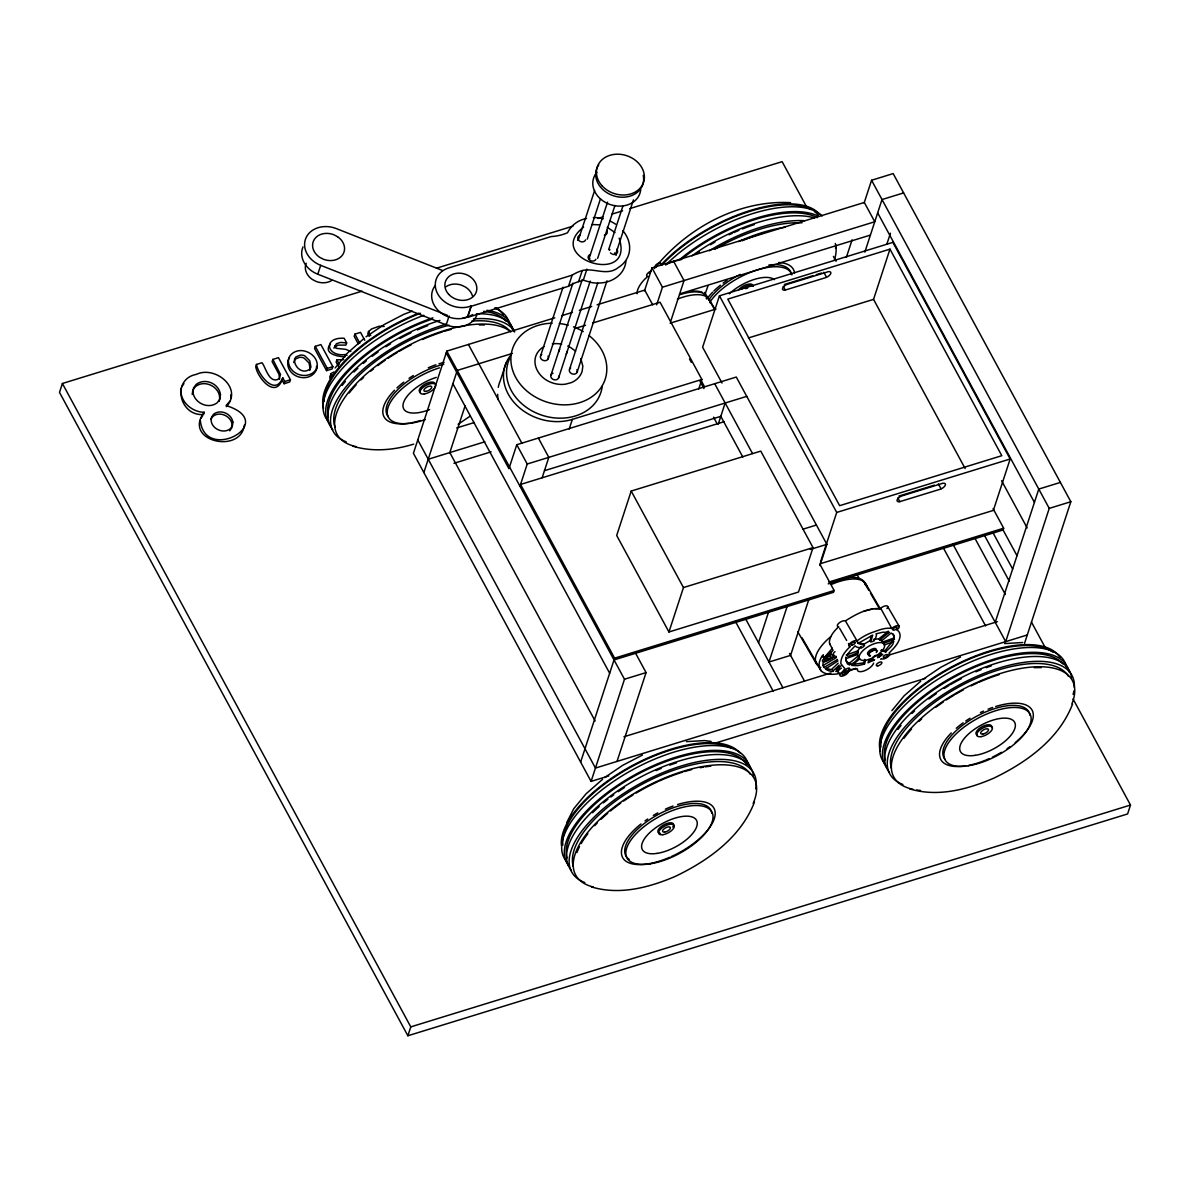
<?xml version="1.0" encoding="UTF-8"?>
<svg xmlns="http://www.w3.org/2000/svg" width="1190" height="1190" viewBox="0 0 1190 1190"><rect width="100%" height="100%" fill="white"/><g stroke="black" fill="none" stroke-linecap="round" stroke-linejoin="round"><path stroke-width="1.5" d="M316.481 368.692L316.495 366.327M829.757 644.534L829.817 643.76M838.682 626.728C834.16 631.027 829.326 636.427 829.37 643.016L833.045 650.365L828.657 654.708A4.879 2.068 -30.2 0 0 824.819 657.52L823.897 658.011L823.108 655.333M279.62 379.06L278.951 374.225L272.123 361.626L272.852 359.41L278.475 357.669L290.434 379.759L289.705 381.99L284.083 383.715L282.104 380.056L282.818 377.825L284.812 381.499L284.083 383.715M181.192 388.059C178.991 401.06 191.843 412.201 204.219 412.29L203.505 414.507C179.155 416.455 171.167 379.104 196.365 374.374C215.271 365.3 243.355 388.371 226.323 406.683M244.337 425.083C240.93 454.625 182.323 441.088 204.219 412.29M219.183 401.298C222.679 388.49 205.468 378.346 195.413 386.676L192.81 390.141L192.215 394.5M293.707 362.563L295.254 359.097L299.508 357.357A7.036 5.757 18.1 0 1 304.149 358.116L309.043 362.98L310.203 369.227A6.932 5.667 18.1 0 1 309.653 370.447M707.931 285.987L704.897 294.629L702.874 293.142A41.04 17.389 -30.2 0 0 680.189 294.599M329.868 375.995L329.957 378.286M282.104 380.056C274.592 398.962 257.293 377.022 255.731 366.684L256.46 364.452L262.053 362.727C265.935 367.903 269.431 384.519 279.159 378.718L280.543 374.523L272.852 359.41M282.729 377.855C275.039 396.88 258.26 374.642 256.46 364.452M848.961 663.574L850.002 663.886L846.12 661.328L845.703 657.178L846.849 662.607C848.5 669.167 861.486 657.311 858.288 655.869L848.931 663.589L849.66 664.868M893.616 638.138L882.415 642.124L883.159 643.403L894.359 639.417L893.199 633.987M893.036 640.309C895.178 644.668 888.142 648.907 885.687 652.001L880.779 650.469M894.359 639.417L893.943 635.267L891.132 633.006L881.775 640.726L879.693 640.086L878.949 638.807L888.246 631.131L888.99 632.411L879.693 640.086M859.775 658.888L851.802 665.463L857.841 665.656L864.49 664.094L863.761 662.8L864.728 659.364M876.301 633.794C877.253 636.65 872.939 644.638 870.039 640.666L871.496 635.519M864.505 664.08L865.472 660.643M870.783 641.946L872.716 635.088L858.02 643.418L857.276 642.139L863.866 644.192C865.874 648.535 856.934 648.505 855.104 645.873C847.979 653.31 840.081 661.075 858.258 652.284L857.514 651.004L846.283 655.006M869.042 659.349L868.075 662.785L874.605 659.721M361.998 291.163L62.401 383.492L59.5 392.388L407.873 1035.761L1127.599 813.945L1130.5 805.05L1073.023 698.917M476.714 315.484A24.38 19.947 18.1 0 1 446.19 324.885L317.789 274.221L320.69 265.34A24.38 19.947 18.1 0 1 305.919 238.045A24.38 19.947 18.1 0 1 336.443 228.629L442.591 270.517M315.305 346.32L314.577 348.536L326.536 370.64L332.144 368.915L332.858 366.684L320.898 344.594L315.305 346.32L327.265 368.409L326.536 370.64M346.647 342.884L340.489 342.437L336.428 343.732L333.899 348.075L337.841 345.1L345.918 345.1L346.647 342.884L344.133 338.243C321.984 337.082 326.819 357.491 345.978 354.442L346.974 355.542M343.732 359.618L336.889 359.856L336.16 362.087L338.525 366.461M364.78 340.281L360.511 332.382L354.903 334.107L354.189 336.339L358.264 343.88M384.191 326.462L379.104 326.268L371.667 328.901L368.513 331.534L367.799 333.75L369.257 336.443M446.19 324.885L449.091 316.005M554.808 317.819L446.8 351.11L413.421 453.271L591.088 781.399L608.789 775.939M435.034 285.838A24.38 19.947 18.1 0 0 438.455 310.694A24.38 19.947 18.1 0 0 467.358 317.15L471.225 305.934L467.744 317.328L568.508 286.269A46.529 38.065 18.1 0 1 578.608 281.658L583.279 280.215L591.713 282.595A32.502 26.596 18.1 0 0 625.94 261.056M423.863 472.564L457.257 370.417L512.355 353.43M465.186 405.567L449.82 452.587L595.134 720.976M506.122 362.905L500.306 380.666A48.76 39.895 18.1 0 0 498.253 387.315M540.617 355.81L563.034 287.207M594.658 190.459L578.385 239.755A4.061 3.317 18.1 0 0 577.552 240.187M819.955 565.488L826.871 544.336L736.283 377.051L516.772 444.718L508.933 468.696L446.22 352.88M568.508 286.269L572.137 275.173A46.529 38.065 18.1 0 1 582.237 270.546C593.899 267.542 607.391 276.601 618.577 267.334A32.502 26.596 18.1 0 0 622.935 230.741M548.173 358.785L572.896 283.146M587.265 239.175L600.489 198.715M578.608 281.658L582.237 270.546M551 374.984L582.237 279.576M588.946 258.885L607.54 202.166M583.279 280.215L586.908 269.118M519.971 486.219L527.23 464.011L516.772 444.718M558.556 377.974L590.225 281.108M597.648 258.349L614.947 205.468M569.549 369.272L597.722 283.071M608.655 249.647L623.024 205.677M542.134 477.785L548.813 457.362L538.371 438.054M577.105 372.247L607.004 280.781M615.632 254.392L633.452 199.861M569.162 429.084L572.331 419.386L701.877 379.461L660.078 302.26L592.635 323.04M644.504 290.806L651.986 267.899L864.312 202.464L874.754 221.757L662.443 287.207L656.687 304.818M407.873 1035.761L410.773 1026.881L62.401 383.492M670.788 321.077L684.027 280.543L673.585 261.25M631.206 491.054L616.688 535.47L668.944 631.979L798.505 592.04L813.023 547.623L760.767 451.114L631.206 491.054L683.462 587.562L668.944 631.979M819.925 563.837L993.367 510.391L1010.161 458.998L892.872 242.373L719.429 295.834L702.621 347.227L722.033 383.061M698.709 389.145L701.877 379.461M580.631 762.091L614.605 658.159L520.551 484.449L724.16 421.691M591.088 781.399L624.482 679.237L446.8 351.11M718.239 424.161L725.156 403.008M617.03 761.422L646.066 672.588L635.624 653.28M846.358 257.397L852.085 239.859M864.118 203.044L871.571 180.255L893.155 173.591L1070.836 501.719L1024.56 643.299M864.832 252.146L882.013 199.548L903.612 192.899M886.996 243.742L890.432 233.225M758.536 642.734L768.904 611.005M965.135 468.518L873.549 299.374L889.971 249.141L727.789 299.121L839.634 505.676L1001.802 455.696L889.971 249.141M787.408 605.636L768.978 662.027L790.577 655.378L809.007 598.972M820.475 562.126L836.719 512.444L719.429 295.834M820.193 564.759L834.116 590.508L833.536 592.278L614.025 659.929M993.07 508.651L1003.661 528.196L1003.081 529.966L828.24 583.859M995.227 622.325L1038.781 489.075L1060.379 482.426M871.571 180.255L1049.238 508.383L1005.684 641.633L952.952 544.246M754.445 802.105C740.939 837.284 708.318 860.504 675.533 876.286C649.309 887.517 619.648 895.49 591.475 886.907M1072.562 704.063C1059.055 739.228 1026.435 762.463 993.65 778.23C967.44 789.461 937.765 797.434 909.606 788.851M566.663 822.707L573.773 808.679L586.001 793.879L602.542 779.316M857.469 651.109L860.905 646.631L861.649 647.895M858.258 652.284L857.633 654.47L846.432 658.457M892.931 640.815L884.958 650.722L881.686 649.71M316.57 368.662C309.817 380.696 289.616 375.668 288.486 362.028A13.06 10.68 18.1 0 1 290.241 355.527C300.192 343.196 323.13 356.078 315.841 370.878C309.088 382.912 288.887 377.899 287.757 364.244A13.06 10.68 18.1 0 1 289.512 357.744M823.331 654.961L822.87 655.735A4.879 2.068 -30.2 0 0 823.837 657.549M200.932 418.3L202.642 415.771M229.73 430.825L231.738 427.909C234.445 417.943 220.611 410 212.891 416.426L210.853 419.311M181.743 386.81L183.929 383.641M823.897 658.011L832.405 648.223M335.134 367.963L347.376 353.162L363.902 338.585M654.366 268.568C686.556 228.242 738.261 199.801 790.547 202.642M891.89 710.623L904.117 695.823L920.658 681.26M229.923 401.194L226.085 405.552C280.23 422.554 204.546 464.174 200.292 420.219M826.277 668.259A36.578 15.5 -30.2 0 0 831.453 669.524L838.162 663.217M837.968 660.926L825.503 668.973A36.578 15.5 -30.2 0 0 832.569 671.443L839.262 665.121M841.27 665.507L835.797 671.472L838.162 671.309A4.879 2.068 -30.2 0 1 841.375 668.17M330.433 344.103C322.401 353.534 338.347 356.97 345.249 356.658M848.44 643.522L850.017 646.572A4.849 2.053 -30.2 0 1 850.523 642.898A4.849 2.053 -30.2 0 1 856.874 640.755L857.053 640.919A24.261 10.279 -30.2 0 1 871.244 632.827L879.499 629.897A24.291 10.293 -30.2 0 1 891.801 628.528L892.217 628.097A4.849 2.053 -30.2 0 1 898.614 625.791A4.849 2.053 -30.2 0 1 896.725 629.956L898.257 630.953A33.32 14.116 -30.2 0 1 893.169 648.862L889.004 653.131A4.849 2.053 -30.2 0 1 887.472 657.178A4.849 2.053 -30.2 0 1 881.433 658.65L880.615 659.23M850.21 646.572C845.45 651.019 840.586 656.731 840.839 663.633L844.959 668.825A4.849 2.053 -30.2 0 0 844.26 672.588A4.849 2.053 -30.2 0 0 850.746 669.583M826.039 660.019L825.577 660.405A2.439 1.026 -30.2 0 1 823.42 661.343L822.974 661.343A2.439 1.026 -30.2 0 1 823.554 659.275L824.075 658.933A2.439 1.026 -30.2 0 1 824.64 658.65M838.504 626.728A4.849 2.053 -30.2 0 1 838.995 623.054A4.849 2.053 -30.2 0 1 845.346 620.912C855.521 614.531 867.897 607.391 880.704 608.745L875.022 608.7M863.732 644.281L870.039 640.666M366.029 336.815L384.072 324.602L403.797 314.339L412.156 311.155M458.12 424.28L470.169 416.128M604.654 777.546L622.712 765.319L642.436 755.055M922.771 679.49L940.829 667.263L960.553 656.999M878.384 655.705L881.344 653.771M879.127 656.984L882.772 654.455L879.47 653.429M823.019 665.522L836.391 657.564M824.135 667.426L837.492 659.468M471.225 305.934L470.987 306.053A24.38 19.947 18.1 0 1 438.337 294.971A24.38 19.947 18.1 0 1 447.559 268.3L551.238 236.557A46.529 38.065 18.1 0 0 566.291 233.255L567.541 232.719C571.14 225.297 578.429 219.853 586.566 218.529M583.606 227.141C542.908 258.409 635.296 287.281 619.142 238.149M330.627 375.029L331.832 374.419M869.146 660.837L872.3 659.245M706.012 298.08L706.786 297.723M590.448 254.452L589.556 254.839A4.061 3.317 18.1 0 0 588.514 258.751L589.065 259.539A4.061 3.317 18.1 0 0 593.825 260.922L594.702 260.536A4.061 3.317 18.1 0 0 595.893 259.212M823.822 272.302L826.559 277.329A5.519 2.41 -28.4 0 0 830.769 273.462A5.519 2.41 -28.4 0 0 828.418 271.632L786.783 284.47A5.519 2.41 -28.4 0 0 782.559 288.322A5.519 2.41 -28.4 0 0 784.909 290.167L826.128 277.508M938.389 483.884L941.126 488.912A5.519 2.41 -28.4 0 0 945.336 485.059A5.519 2.41 -28.4 0 0 942.986 483.214L901.351 496.052A5.519 2.41 -28.4 0 0 897.126 499.919A5.519 2.41 -28.4 0 0 899.476 501.749L940.695 489.09M673.57 261.443L669.375 263.109A24.291 10.293 -30.2 0 0 665.865 264.492M876.301 633.764L882.95 632.202L888.99 632.411M863.747 662.83L852.159 664.496M829.653 658.754L836.332 656.389M884.14 645.01L893.809 641.574M436.447 268.211L572.94 226.145M597.767 218.499L603.077 216.848M611.943 214.126L622.578 210.838M629.674 208.652L782.127 161.662L806.002 205.751M471.374 306.217L572.137 275.173M284.812 381.499L290.434 379.759M327.265 368.409L332.858 366.684M561.68 315.707L572.435 312.39M579.352 310.263L591.713 306.44M597.127 304.774L644.727 290.107L652.685 304.789M679.683 293.87L870.411 235.084M574.889 328.514L585.539 325.227M784.359 284.499L812.755 275.753M816.295 274.652L821.621 273.016M670.104 323.189L716.008 309.028M456.707 427.939L474.408 422.495M748.391 337.96L873.549 299.374M428.221 459.251L484.851 441.788M453.955 463.297L491.128 451.843M527.23 464.011L746.74 396.359M544.455 470.69L720.798 416.336L742.843 457.049M836.719 512.444L1010.161 458.998M898.926 496.081L934.418 485.148M803.131 529.134L816.414 525.028M683.462 587.562L813.023 547.623M810.256 549.453L826.871 544.336M1049.238 508.383L1070.836 501.719M828.82 582.074L1003.661 528.196M614.605 658.159L834.116 590.508M624.482 679.237L646.066 672.588M623.932 736.774L830.992 672.945M887.636 655.497L997.354 621.671M1027.282 634.969L595.446 768.071L417.779 439.943M714.967 743.215L925.582 678.3M410.773 1026.881L1130.5 805.05M604.356 235.218L605.308 234.951A4.061 3.317 18.1 0 0 607.049 231.291L606.617 230.444M863.955 611.184L872.82 608.938M674.894 261.116L677.527 260.476M413.674 444.153C393.95 450.132 372.842 452.185 352.85 446.19M580.006 235.278L579.842 235.322A4.061 3.317 18.1 0 0 577.849 238.863L578.221 239.726A4.061 3.317 18.1 0 0 582.654 241.868L583.636 241.644A4.061 3.317 18.1 0 0 585.569 239.845M333.944 372.009L330.582 373.764L331.534 377.126M836.391 669.479L838.013 671.859A4.879 2.068 -30.2 0 0 839.173 673.005M1004.539 643.582L1022.745 642.526M686.422 741.623L704.629 740.582L711.07 741.415M591.966 224.508L599.403 224.836M879.053 638.807L873.609 639.402L874.338 640.666M834.696 655.422L833.922 655.333A4.849 2.053 -30.2 0 1 834.978 651.644M850.761 669.568L857.484 668.854A9.193 3.897 -30.2 0 0 864.163 670.907A9.193 3.897 -30.2 0 0 873.639 663.098M858.035 643.418L864.609 645.456M320.69 265.34L447.38 315.335M607.257 227.35L615.007 232.511M350.797 351.496L345.874 349.384L336.071 348.268L334.628 345.844M575.588 351.184L570.575 347.51A24.38 19.947 18.1 0 0 567.734 346.097M881.716 640.681L881.031 639.447L882.415 642.213M858.347 655.913L856.934 653.994M616.718 249.26L617.268 250.064A4.061 3.317 18.1 0 1 616.108 253.946L615.23 254.318A4.061 3.317 18.1 0 1 612.166 254.065M709.567 299.925L715.13 309.489M887.681 606.528L899.209 626.371M704.673 292.398L714.654 309.564M704.465 293.885L704.897 294.629M866.008 584.231L879.901 608.149M891.801 628.528L880.704 608.269A4.849 2.053 -30.2 0 1 886.386 605.814A4.849 2.053 -30.2 0 1 886.937 608.596M863.271 580.809L868.715 590.181M870.515 593.289L879.589 608.893M884.958 650.722L885.687 652.001M845.525 621.076L857.053 640.919M839.575 628.261L846.655 640.458M832.331 669.568L833.431 671.472M823.376 665.969L824.477 667.873M801.986 637.736L821.264 670.922M797.731 631.697L816.251 663.589M877.67 212.876L1034.437 502.403M1001.608 480.73L1027.149 527.899M1002.917 529.684L1017.004 555.7M993.278 533.239L1012.66 569.028M833.416 256.386L836.064 261.279M984.606 535.619L1009.358 581.345M1031.477 622.162L1045.623 648.297M975.428 539.219L1005.371 594.524M943.313 547.817L985.588 625.895M783.273 286.314L785.311 290.092M897.84 497.896L899.878 501.674M651.986 267.899L662.443 287.207M714.699 383.701L752.496 453.509M689.531 359.068L691.286 362.325M701.014 380.279L704.539 386.795M700.003 381.261L703.959 388.58M713.539 417.169L717.02 423.61M789.535 653.459L804.514 681.111M745.922 619.455L782.916 687.761M735.405 621.388L773.277 691.331M468.399 344.46L522.008 443.454M452.899 383.73L609.667 673.257M368.513 331.534L370.7 335.565M354.903 334.107L359.811 343.181M336.889 359.856L339.254 364.244M580.839 358.562L582.847 366.163L582.118 371.354A24.38 19.947 18.1 0 1 571.14 382.689L565.384 384.191A24.38 19.947 18.1 0 1 547.147 380.547C538.996 375.891 532.897 366.252 535.604 356.703A24.38 19.947 18.1 0 1 543.994 346.617M230.741 394.916L230.905 398.457M643.24 175.391A24.38 19.947 18.1 0 1 615.855 196.439A24.38 19.947 18.1 0 1 598.734 164.815M317.789 274.221A24.38 19.947 18.1 0 1 303.004 246.925M472.653 314.577A24.38 19.947 18.1 0 1 468.801 316.481M467.417 316.957A24.38 19.947 18.1 0 1 462.999 317.879M331.802 280.453A16.258 13.298 18.1 0 1 316.109 281.435L312.375 279.486A16.258 13.298 18.1 0 1 306.187 263.258M445.923 286.775A16.258 13.298 18.1 0 1 461.452 285.139L465.275 286.939A16.258 13.298 18.1 0 1 472.504 296.027M640.696 189.597A24.38 19.947 18.1 0 1 608.893 204.055A24.38 19.947 18.1 0 1 596.934 172.312M593.304 217.562A32.502 26.596 18.1 0 1 603.315 218.737M609.726 220.953A32.502 26.596 18.1 0 1 615.632 224.226M611.244 253.559A4.061 3.317 18.1 0 1 610.5 252.875M609.637 250.302A4.061 3.317 18.1 0 1 609.875 249.469M614.516 253.009A4.061 3.317 18.1 0 1 615.275 253.693L615.81 254.511A4.061 3.317 18.1 0 1 616.108 255.389M588.99 258.885A4.061 3.317 18.1 0 1 589.987 258.721M498.149 399.647A48.76 39.895 18.1 0 1 497.658 394.292M572.331 419.386A48.76 39.895 18.1 0 1 515.82 404.362A48.76 39.895 18.1 0 1 510.599 355.364M552.338 343.865A24.38 19.947 18.1 0 1 561.665 344.178M566.901 351.511A4.061 3.317 18.1 0 1 566.128 353.936M558.988 351.645A4.061 3.317 18.1 0 1 559.761 349.22M576.927 369.659A4.061 3.317 18.1 0 1 575.38 373.868A4.061 3.317 18.1 0 1 570.084 372.411A4.061 3.317 18.1 0 1 570.709 367.933M547.995 356.182A4.061 3.317 18.1 0 1 546.448 360.406A4.061 3.317 18.1 0 1 541.153 358.949A4.061 3.317 18.1 0 1 541.777 354.471M558.705 376.233A4.061 3.317 18.1 0 1 555.864 379.833A4.061 3.317 18.1 0 1 551.044 377.304A4.061 3.317 18.1 0 1 553.038 373.258M589.139 335.639A48.76 39.895 18.1 0 1 587.444 399.468A48.76 39.895 18.1 0 1 514.467 374.939A48.76 39.895 18.1 0 1 552.175 323.204M559.33 323.531A48.76 39.895 18.1 0 1 568.255 325.212M573.446 326.878A48.76 39.895 18.1 0 1 583.264 331.579M602.259 386.096A48.76 39.895 18.1 0 1 543.666 415.756A48.76 39.895 18.1 0 1 509.588 358.592M420.412 420.531A51.899 22.595 -28.4 0 1 410.401 422.971M408.825 423.238A51.899 22.595 -28.4 0 1 394.515 390.261M396.924 387.91A51.899 22.595 -28.4 0 1 403.737 382.139M409.048 378.286A51.899 22.595 -28.4 0 1 413.287 375.564M428.251 367.77A51.899 22.595 -28.4 0 1 435.927 364.795M438.946 363.813A51.899 22.595 -28.4 0 1 444.034 362.4M356.36 446.681A101.477 44.179 -28.4 0 1 378.346 364.289A101.477 44.179 -28.4 0 1 510.808 331.876M332.813 429.783A103.545 45.071 -28.4 0 1 439.973 320.422M476.402 313.803A103.545 45.071 -28.4 0 1 514.139 331.668M346.171 441.847A103.545 45.071 -28.4 0 1 347.51 385.039A103.545 45.071 -28.4 0 1 446.235 324.171M473.456 318.95A103.545 45.071 -28.4 0 1 514.735 331.832M335.149 427.21A99.975 43.524 -28.4 0 1 448.987 325.197M471.746 321.122A99.975 43.524 -28.4 0 1 509.692 330.894M349.235 392.968A99.975 43.524 -28.4 0 1 356.063 384.95M361.031 379.878A99.975 43.524 -28.4 0 1 363.59 377.423M370.477 371.369A99.975 43.524 -28.4 0 1 373.392 368.989M377.751 365.583A99.975 43.524 -28.4 0 1 385.084 360.302M388.133 358.235A99.975 43.524 -28.4 0 1 397.534 352.314M399.007 351.452A99.975 43.524 -28.4 0 1 411.294 344.758M422.346 339.537A99.975 43.524 -28.4 0 1 442.546 331.876M444.197 331.356A99.975 43.524 -28.4 0 1 451.233 329.347M479.377 324.959A99.975 43.524 -28.4 0 1 484.449 324.959M328.425 417.318A101.462 44.164 -28.4 0 1 432.312 319.054M483.72 311.319A101.462 44.164 -28.4 0 1 506.107 321.166M342.199 385.441A101.462 44.164 -28.4 0 1 345.397 381.38M353.936 372.039A101.462 44.164 -28.4 0 1 357.803 368.32M363.352 363.396A101.462 44.164 -28.4 0 1 366.252 360.957M372.173 356.301A101.462 44.164 -28.4 0 1 378.078 352.002M385.857 346.781A101.462 44.164 -28.4 0 1 390.632 343.806M399.899 338.481A101.462 44.164 -28.4 0 1 410.966 332.828M417.422 329.868A101.462 44.164 -28.4 0 1 427.716 325.658M388.356 416.768A48.255 21.003 -28.4 0 1 398.933 388.476A48.255 21.003 -28.4 0 1 443.796 364.304M327.949 420.814A103.545 45.071 -28.4 0 1 423.804 315.305M494.534 308.032A103.545 45.071 -28.4 0 1 509.692 324.364M330.567 425.648A103.545 45.071 -28.4 0 1 432.922 317.834M486.963 310.307A103.545 45.071 -28.4 0 1 512.31 329.199M324.037 401.328A99.975 43.524 -28.4 0 1 420.516 313.282M323.546 408.349A101.477 44.179 -28.4 0 1 418.88 313.178M495.933 307.645A101.477 44.179 -28.4 0 1 503.206 314.859M429.635 409.553A30.806 13.402 -28.4 0 1 403.172 403.946A30.806 13.402 -28.4 0 1 436.299 377.409M420.516 392.432A8.732 3.793 -28.4 0 1 423.61 385.039A8.732 3.793 -28.4 0 1 434.558 382.927M425.38 419.564A48.255 21.003 -28.4 0 1 387.776 408.393A48.255 21.003 -28.4 0 1 439.422 367.874M677.586 804.529A51.899 22.595 -28.4 0 1 715.086 815.15A51.899 22.595 -28.4 0 1 671.249 856.621M669.732 857.291A51.899 22.595 -28.4 0 1 623.917 859.388A51.899 22.595 -28.4 0 1 640.934 823.971M644.965 820.922A51.899 22.595 -28.4 0 1 647.687 819.018M653.355 815.418A51.899 22.595 -28.4 0 1 657.787 812.904M665.374 809.155A51.899 22.595 -28.4 0 1 673.034 806.047M593.289 887.011A101.477 44.179 -28.4 0 1 646.929 786.278A101.477 44.179 -28.4 0 1 753.151 803.443M571.438 870.515A103.545 45.071 -28.4 0 1 642.109 776.267A103.545 45.071 -28.4 0 1 753.463 775.791M584.811 882.578A103.545 45.071 -28.4 0 1 640.25 783.496A103.545 45.071 -28.4 0 1 755.799 788.911M573.253 866.365A99.975 43.524 -28.4 0 1 645.337 782.529A99.975 43.524 -28.4 0 1 750.236 774.274M576.927 852.576A99.975 43.524 -28.4 0 1 579.515 846.64M581.166 843.576A99.975 43.524 -28.4 0 1 587.86 833.684M594.688 825.682A99.975 43.524 -28.4 0 1 597.216 823.034M600.935 819.375A99.975 43.524 -28.4 0 1 607.688 813.291M610.559 810.896A99.975 43.524 -28.4 0 1 620.734 803.116M623.724 801.019A99.975 43.524 -28.4 0 1 633.006 794.95M636.159 793.046A99.975 43.524 -28.4 0 1 657.743 781.711M659.305 780.997A99.975 43.524 -28.4 0 1 682.822 772.072M684.592 771.536A99.975 43.524 -28.4 0 1 691.628 769.618M700.196 767.714A99.975 43.524 -28.4 0 1 703.513 767.134M705.135 766.881A99.975 43.524 -28.4 0 1 710.787 766.152M567.065 858.035A101.462 44.164 -28.4 0 1 640.22 772.965A101.462 44.164 -28.4 0 1 746.68 764.575M592.575 812.755A101.462 44.164 -28.4 0 1 599.165 806.567M603.419 802.893A101.462 44.164 -28.4 0 1 607.867 799.293M610.812 797.017A101.462 44.164 -28.4 0 1 613.728 794.861M618.25 791.662A101.462 44.164 -28.4 0 1 624.482 787.512M656.047 770.584A101.462 44.164 -28.4 0 1 661.179 768.413M669.777 765.111A101.462 44.164 -28.4 0 1 676.56 762.805M629.168 859.388A48.255 21.003 -28.4 0 1 657.148 815.061A48.255 21.003 -28.4 0 1 711.813 813.35M566.589 861.53A103.545 45.071 -28.4 0 1 635.534 768.19A103.545 45.071 -28.4 0 1 748.332 765.081M569.207 866.365A103.545 45.071 -28.4 0 1 636.457 773.931A103.545 45.071 -28.4 0 1 750.533 768.234M562.855 845.123A99.975 43.524 -28.4 0 1 627.413 769.067A99.975 43.524 -28.4 0 1 731.746 748.287M561.502 845.733A101.477 44.179 -28.4 0 1 635.356 763.965A101.477 44.179 -28.4 0 1 739.897 752.898M660.51 833.416A8.732 3.793 -28.4 0 1 659.379 828.24A8.732 3.793 -28.4 0 1 669.821 822.811A8.732 3.793 -28.4 0 1 672.781 827.035M995.703 706.488A51.899 22.595 -28.4 0 1 1032.072 710.147A51.899 22.595 -28.4 0 1 1015.204 742.62M1009.775 746.814A51.899 22.595 -28.4 0 1 1007.052 748.718M1001.385 752.318A51.899 22.595 -28.4 0 1 992.415 757.152M989.366 758.58A51.899 22.595 -28.4 0 1 968.764 765.348M965.581 765.914A51.899 22.595 -28.4 0 1 951.256 732.936M956.284 728.235A51.899 22.595 -28.4 0 1 963.082 722.865M965.804 720.962A51.899 22.595 -28.4 0 1 970.043 718.225M980.441 712.527A51.899 22.595 -28.4 0 1 983.49 711.114M988.087 709.166A51.899 22.595 -28.4 0 1 992.683 707.47M913.117 789.357A101.477 44.179 -28.4 0 1 962.561 689.546A101.477 44.179 -28.4 0 1 1071.893 703.9M920.495 790.428A101.477 44.179 -28.4 0 1 916.702 789.996M889.555 772.459A103.545 45.071 -28.4 0 1 960.226 678.226A103.545 45.071 -28.4 0 1 1071.58 677.75M902.927 784.522A103.545 45.071 -28.4 0 1 955.391 687.106A103.545 45.071 -28.4 0 1 1074.332 687.418M1073.916 690.855A103.545 45.071 -28.4 0 1 1073.097 694.439M891.37 768.323A99.975 43.524 -28.4 0 1 963.454 684.488A99.975 43.524 -28.4 0 1 1068.352 676.218M903.998 738.276A99.975 43.524 -28.4 0 1 911.585 728.964M919.052 721.319A99.975 43.524 -28.4 0 1 921.67 718.879M935.935 707.187A99.975 43.524 -28.4 0 1 943.358 701.936M946.437 699.884A99.975 43.524 -28.4 0 1 954.276 694.99M955.763 694.112A99.975 43.524 -28.4 0 1 963.379 689.858M971.174 685.871A99.975 43.524 -28.4 0 1 977.421 682.956M979.087 682.212A99.975 43.524 -28.4 0 1 999.303 674.537M1034.363 667.694A99.975 43.524 -28.4 0 1 1041.205 667.635M885.182 759.994A101.462 44.164 -28.4 0 1 955.005 676.679A101.462 44.164 -28.4 0 1 1062.863 663.841M897.974 729.44A101.462 44.164 -28.4 0 1 901.038 725.409M911.957 713.479A101.462 44.164 -28.4 0 1 914.56 710.995M928.929 698.976A101.462 44.164 -28.4 0 1 936.366 693.606M944.191 688.445A101.462 44.164 -28.4 0 1 948.995 685.514M950.498 684.622A101.462 44.164 -28.4 0 1 961.371 678.642M975.874 671.8A101.462 44.164 -28.4 0 1 981.021 669.673M986.183 667.679A101.462 44.164 -28.4 0 1 991.315 665.865M945.113 759.428A48.255 21.003 -28.4 0 1 978.046 715.517A48.255 21.003 -28.4 0 1 1029.93 715.294M884.706 763.489A103.545 45.071 -28.4 0 1 953.651 670.134A103.545 45.071 -28.4 0 1 1066.448 667.04M887.323 768.323A103.545 45.071 -28.4 0 1 956.269 674.968A103.545 45.071 -28.4 0 1 1069.066 671.874M880.972 747.067A99.975 43.524 -28.4 0 1 948.802 669.182A99.975 43.524 -28.4 0 1 1052.972 652.165M880.303 751.024A101.477 44.179 -28.4 0 1 953.473 665.924A101.477 44.179 -28.4 0 1 1059.948 657.535M977.273 735.108A8.732 3.793 -28.4 0 1 982.315 726.554A8.732 3.793 -28.4 0 1 991.568 727.67M691.94 291.238A41.04 17.389 -30.2 0 1 702.442 292.398M637.096 293.752A33.32 14.116 -30.2 0 1 645.159 278.772L647.866 276.363A4.849 2.053 -30.2 0 1 647.048 274.161A4.849 2.053 -30.2 0 1 651.153 270.993M677.408 299.121A41.442 17.567 -30.2 0 1 710.475 303.346M656.151 266.947A3.198 1.354 -30.2 0 1 655.928 264.894A3.198 1.354 -30.2 0 1 659.944 262.975A3.198 1.354 -30.2 0 1 660.167 265.013M649.383 273.298A2.439 1.026 -30.2 0 1 650.335 272.555M830.456 582.758A41.04 17.389 -30.2 0 1 833.655 581.479M836.763 580.363A41.04 17.389 -30.2 0 1 865.353 584.855M855.684 668.274A41.04 17.389 -30.2 0 1 849.318 670.833M840.214 673.406A41.04 17.389 -30.2 0 1 822.424 655.467M869.563 654.485A4.864 2.068 -30.2 0 1 868.031 652.15A4.864 2.068 -30.2 0 1 873.519 648.595A4.864 2.068 -30.2 0 1 876.019 650.305M831.438 584.424A41.442 17.567 -30.2 0 1 866.766 586.447M820.788 667.501A41.442 17.567 -30.2 0 1 830.918 636.531M871.348 658.531A14.34 6.084 -30.2 0 1 860.058 654.188A14.34 6.084 -30.2 0 1 880.481 642.57A14.34 6.084 -30.2 0 1 877.803 654.857M870.366 655.869A4.864 2.068 -30.2 0 1 869.027 653.28A4.864 2.068 -30.2 0 1 875.007 649.874A4.864 2.068 -30.2 0 1 876.346 652.462M870.515 655.63A4.463 1.889 -30.2 0 1 869.191 653.444A4.463 1.889 -30.2 0 1 874.248 650.216A4.463 1.889 -30.2 0 1 876.465 651.837M874.248 660.257A4.463 1.889 -30.2 0 1 871.824 658.486A4.463 1.889 -30.2 0 1 877.342 654.961A4.463 1.889 -30.2 0 1 878.8 657.341M874.219 659.602A3.198 1.354 -30.2 0 1 873.043 657.981A3.198 1.354 -30.2 0 1 877.164 655.69A3.198 1.354 -30.2 0 1 877.61 657.728M830.189 651.54A4.879 2.068 -30.2 0 1 831.17 653.355M848.425 670.758A4.879 2.068 -30.2 0 1 844.796 675.206A4.879 2.068 -30.2 0 1 839.857 675.251A4.879 2.068 -30.2 0 1 844.35 670.788M846.12 671.77A2.439 1.026 -30.2 0 1 844.677 674.09A2.439 1.026 -30.2 0 1 842.029 674.105A2.439 1.026 -30.2 0 1 844.841 671.785M827.734 659.706A4.463 1.889 -30.2 0 1 823.064 662.488A36.578 15.5 -30.2 0 0 824.12 667.426M837.091 669.271A4.879 2.068 -30.2 0 1 837.552 668.512M838.281 667.724A4.879 2.068 -30.2 0 1 839.203 666.95M856.532 574.621A38.482 16.303 -30.2 0 1 859.002 579.322M691.955 255.85A103.545 45.071 -28.4 0 1 814.391 217.904M835.752 245.036A103.545 45.071 -28.4 0 1 835.544 248.398M709.329 250.778A103.545 45.071 -28.4 0 1 804.083 220.671M714.893 249.246A99.975 43.524 -28.4 0 1 801.941 222.842M742.144 240.767A99.975 43.524 -28.4 0 1 762.314 233.3M680.665 259.97A101.462 44.164 -28.4 0 1 817.262 217.651M696.21 253.946A101.462 44.164 -28.4 0 1 699.274 251.834M710.356 244.798A101.462 44.164 -28.4 0 1 714.922 242.15M729.083 234.772A101.462 44.164 -28.4 0 1 732.266 233.3M733.843 232.571A101.462 44.164 -28.4 0 1 738.945 230.354M742.381 228.941A101.462 44.164 -28.4 0 1 754.371 224.583M706.741 299.107A51.899 22.595 -28.4 0 1 712.631 292.204M713.807 291.029A51.899 22.595 -28.4 0 1 720.426 285.213M723.133 283.116A51.899 22.595 -28.4 0 1 727.164 280.245M778.795 262.484A51.899 22.595 -28.4 0 1 794.593 273.105M708.749 300.014A48.255 21.003 -28.4 0 1 740.21 274.384M768.859 265.013A48.255 21.003 -28.4 0 1 791.305 274.578M665.716 264.998A103.545 45.071 -28.4 0 1 822.216 215.955M678.553 260.476A103.545 45.071 -28.4 0 1 818.899 216.476M662.205 264.805A99.975 43.524 -28.4 0 1 811.238 209.514M814.332 211.448A99.975 43.524 -28.4 0 1 818.095 214.899M661.149 264.79A101.477 44.179 -28.4 0 1 748.659 210.987A101.477 44.179 -28.4 0 1 819.389 214.126M835.276 243.489A101.477 44.179 -28.4 0 1 834.324 260.253M738.707 241.54A101.477 44.179 -28.4 0 1 785.221 227.201M738.142 290.39A8.732 3.793 -28.4 0 1 746.755 284.559A8.732 3.793 -28.4 0 1 753.062 285.793M745.699 288.724A4.358 1.904 -28.4 0 1 747.707 288.099M741.578 289.021A8.732 3.793 -28.4 0 1 753.419 286.269M729.291 293.841A30.806 13.402 -28.4 0 1 774.422 279.65M709.88 302.096A48.255 21.003 -28.4 0 1 755.665 270.428A48.255 21.003 -28.4 0 1 792.019 274.801M232.868 422.167L232.466 425.693L230.458 428.608C222.709 435.168 208.488 427.24 211.582 417.095L213.62 414.209C220.462 408.765 231.633 413.704 232.868 422.167M220.462 394.649L219.912 399.081L217.324 402.637C208.547 409.702 194.372 403.142 192.944 392.284L193.539 387.925L196.127 384.444C205.052 377.513 219.049 383.522 220.462 394.649M294.614 359.008C293.573 365.955 301.427 373.972 308.329 370.045A6.932 5.667 18.1 0 0 310.932 367.011L309.772 360.763L304.878 355.884A7.036 5.757 18.1 0 0 300.237 355.141L295.983 356.881L294.614 359.008M849.407 669.197L849.11 669.598A2.439 1.026 -30.2 0 1 845.837 671.101A2.439 1.026 -30.2 0 1 846.194 669.211L846.685 668.84A2.439 1.026 -30.2 0 1 849.035 668.096A2.439 1.026 -30.2 0 1 849.407 669.197M893.288 628.662L892.991 629.049A2.439 1.026 -30.2 0 0 895.148 629.733L895.698 629.406A2.439 1.026 -30.2 0 0 896.725 627.189A2.439 1.026 -30.2 0 0 893.288 628.662M852.204 645.039L851.713 645.084A2.439 1.026 -30.2 0 1 851.861 643.195A2.439 1.026 -30.2 0 1 855.149 642.258L855.268 642.496A2.439 1.026 -30.2 0 1 852.204 645.039M887.249 654.574L886.862 654.53A2.439 1.026 -30.2 0 0 884.468 655.467A2.439 1.026 -30.2 0 0 883.322 657.118L883.441 657.356A2.439 1.026 -30.2 0 0 886.491 656.612A2.439 1.026 -30.2 0 0 887.249 654.574M337.514 236.676L333.78 234.728A16.258 13.298 18.1 0 0 314.264 239.502A16.258 13.298 18.1 0 0 319.619 257.278L323.368 259.227A16.258 13.298 18.1 0 0 342.884 254.452A16.258 13.298 18.1 0 0 337.514 236.676M602.259 186.027A24.38 19.947 18.1 0 0 643.061 183.543A24.38 19.947 18.1 0 0 615.899 154.239A24.38 19.947 18.1 0 0 602.259 186.027M448.749 294.391A16.258 13.298 18.1 0 0 475.955 292.74A16.258 13.298 18.1 0 0 457.838 273.194A16.258 13.298 18.1 0 0 448.749 294.391M426.079 391.376A4.358 1.904 -28.4 0 0 431.762 386.988A4.358 1.904 -28.4 0 0 425.648 387.91A4.358 1.904 -28.4 0 0 426.079 391.376M424.324 393.979A8.732 3.793 -28.4 0 0 435.689 385.233A8.732 3.793 -28.4 0 0 423.462 387.077A8.732 3.793 -28.4 0 0 424.324 393.979M657.059 853.394A30.806 13.402 -28.4 0 0 697.206 822.483A30.806 13.402 -28.4 0 0 654.039 828.999A30.806 13.402 -28.4 0 0 657.059 853.394M664.719 832.093A4.358 1.904 -28.4 0 0 670.401 827.719A4.358 1.904 -28.4 0 0 664.288 828.642A4.358 1.904 -28.4 0 0 664.719 832.093M662.964 834.696A8.732 3.793 -28.4 0 0 674.328 825.949A8.732 3.793 -28.4 0 0 662.101 827.794A8.732 3.793 -28.4 0 0 662.964 834.696M650.052 863.851A48.255 21.003 -28.4 0 0 712.944 815.418A48.255 21.003 -28.4 0 0 645.307 825.637A48.255 21.003 -28.4 0 0 650.052 863.851M975.175 755.353A30.806 13.402 -28.4 0 0 1015.323 724.442A30.806 13.402 -28.4 0 0 972.156 730.957A30.806 13.402 -28.4 0 0 975.175 755.353M982.836 734.037A4.358 1.904 -28.4 0 0 988.518 729.663A4.358 1.904 -28.4 0 0 982.405 730.586A4.358 1.904 -28.4 0 0 982.836 734.037M981.081 736.655A8.732 3.793 -28.4 0 0 992.445 727.893A8.732 3.793 -28.4 0 0 980.218 729.738A8.732 3.793 -28.4 0 0 981.081 736.655M968.169 765.795A48.255 21.003 -28.4 0 0 1031.061 717.377A48.255 21.003 -28.4 0 0 963.424 727.581A48.255 21.003 -28.4 0 0 968.169 765.795M877.848 665.85A3.198 1.354 -30.2 0 0 881.939 662.547A3.198 1.354 -30.2 0 0 877.536 663.365A3.198 1.354 -30.2 0 0 877.848 665.85M827.586 660.524A4.879 2.068 -30.2 0 0 833.104 655.303A4.879 2.068 -30.2 0 0 825.905 657.356A4.879 2.068 -30.2 0 0 827.586 660.524M828.225 659.126A2.439 1.026 -30.2 0 0 830.977 656.523A2.439 1.026 -30.2 0 0 827.392 657.549A2.439 1.026 -30.2 0 0 828.225 659.126"/></g></svg>
